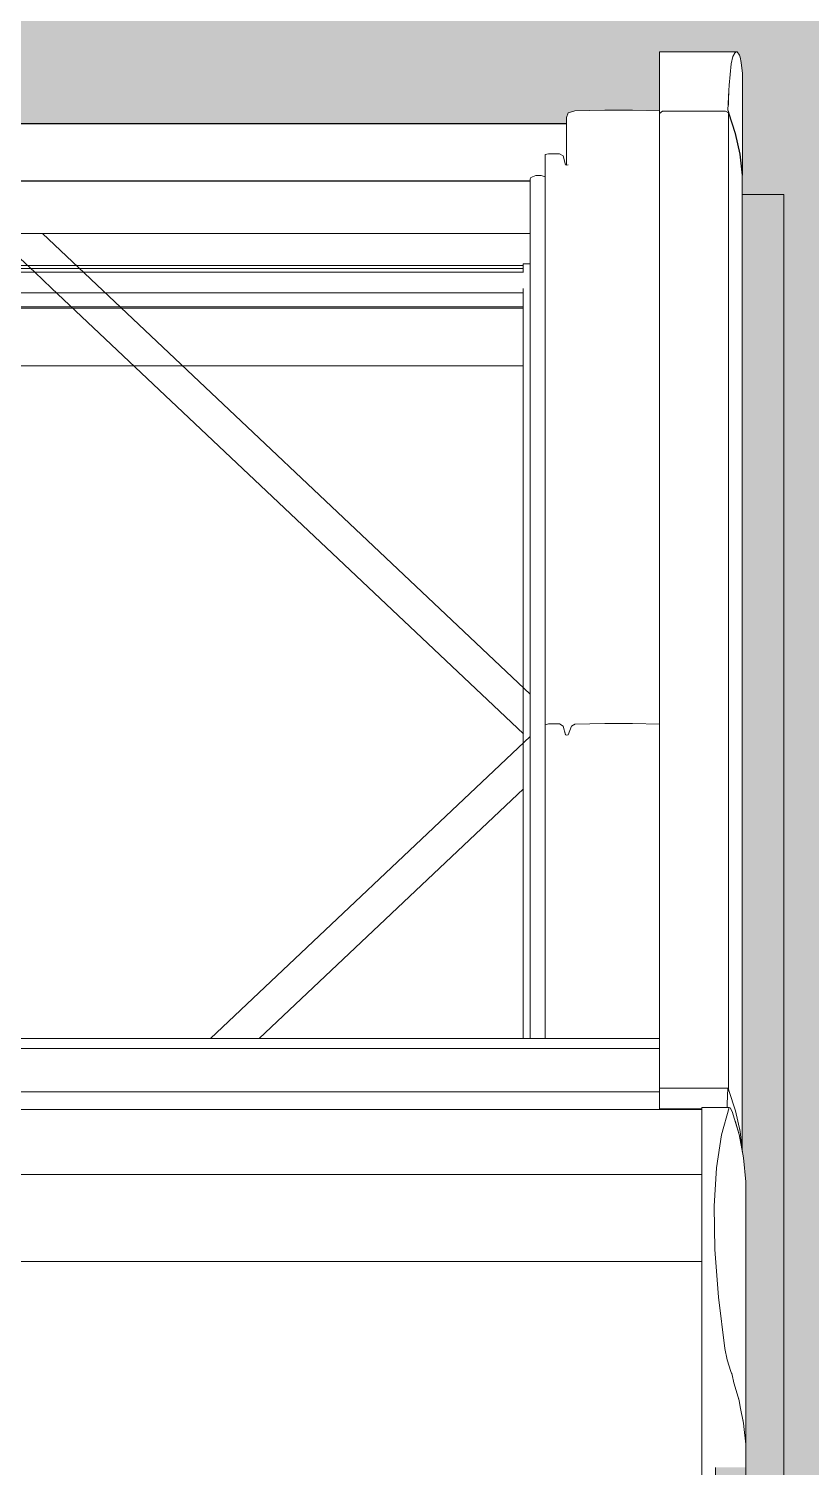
# Model space of a CAD drawing. Header units: metres. Extents: x -208 to 1512, y -277 to 123.
# Drawn here: x 14.59 to 15.048, y -2.944 to -2.102 of the extents above; entities that cross this region are included whole.
import ezdxf

# ---------------------------------------------------------------- set-up
doc = ezdxf.new("R2010")
doc.units = ezdxf.units.M
doc.header["$MEASUREMENT"] = 0
doc.linetypes.add('Wipeout_Contour', pattern=[1, 0, -1])
doc.layers.add('325 Dachfenster', color=7, linetype='Continuous')
doc.layers.add('330 Dachaufbau', color=7, linetype='Continuous')

# ---------------------------------------------------------------- blocks, each defined once
blk = doc.blocks.new('Dachfläche_22_4', base_point=(12.655, -4.6))
at = {"layer": '330 Dachaufbau', "linetype": 'Continuous', "lineweight": 0, "true_color": 0x000000}
h = blk.add_hatch(color=18, dxfattribs=at)
h.paths.add_polyline_path([(18.84003, -4.5), (18.83988, -4.54333), (18.83969, -4.6), (18.97043, -4.6), (18.98599, 0.07), (17.955, 0.07), (17.955, -0.77152), (16.205, -0.77152), (16.205, 0.07), (15.195, 0.07), (15.195, -0.4), (15.505, -0.4), (15.505, -0.73528), (12.655, -0.73528), (12.655, -4.5)])
h.paths.add_polyline_path([(17.93, -3.79873), (16.23, -3.79873), (16.23, -2.1975), (17.93, -2.1975)], flags=0)
h.paths.add_polyline_path([(14.99185, -2.1975), (14.99185, -3.79873), (13.29185, -3.79873), (13.29185, -2.1975)], flags=0)
at = {"color": 254, "linetype": 'Wipeout_Contour', "lineweight": 0, "ltscale": 57.309891}
blk.add_wipeout([(13.29185, -2.22224), (14.99185, -2.22224), (14.99185, -2.1975), (13.29185, -2.1975)], dxfattribs=at).dxf.layer = '330 Dachaufbau'
at = {"color": 254, "linetype": 'Wipeout_Contour', "lineweight": 0, "ltscale": 57.345708}
blk.add_wipeout([(13.29185, -2.27528), (14.99185, -2.27528), (14.99185, -2.2576), (13.29185, -2.2576)], dxfattribs=at).dxf.layer = '330 Dachaufbau'
at = {"layer": '330 Dachaufbau', "color": 7, "linetype": 'Continuous', "lineweight": 18, "flags": 128}
for points in [[(14.99185, -2.1975), (13.29185, -2.1975)], [(13.29185, -2.27528), (14.99185, -2.27528)]]:
    blk.add_lwpolyline(points, dxfattribs=at)
at = {"color": 254, "linetype": 'Wipeout_Contour', "lineweight": 0, "ltscale": 57.328997}
blk.add_wipeout([(13.29185, -2.2576), (14.99185, -2.2576), (14.99185, -2.22224), (13.29185, -2.22224)], dxfattribs=at).dxf.layer = '330 Dachaufbau'
at = {"layer": '330 Dachaufbau', "color": 7, "linetype": 'Continuous', "lineweight": 18, "flags": 128}
blk.add_lwpolyline([(14.99185, -3.79873), (14.99185, -2.1975)], dxfattribs=at)
blk = doc.blocks.new('VELUX SlopeRoofBundle[17]_4')
at = {"color": 254, "linetype": 'Wipeout_Contour', "lineweight": 0, "ltscale": 60.583639}
blk.add_wipeout([(14.95905, -2.11859), (15.00185, -2.11859), (15.00326, -2.11624), (14.95905, -2.11624)], dxfattribs=at).dxf.layer = '325 Dachfenster'
at = {"color": 254, "linetype": 'Wipeout_Contour', "lineweight": 0, "ltscale": 59.022669}
blk.add_wipeout([(14.28035, -2.19156), (14.88335, -2.19156), (14.88335, -2.19134), (14.28035, -2.19134)], dxfattribs=at).dxf.layer = '325 Dachfenster'
at = {"color": 254, "linetype": 'Wipeout_Contour', "lineweight": 0, "ltscale": 118.042786}
blk.add_wipeout([(14.28035, -2.21235), (14.28035, -2.2132), (14.28045, -2.21347), (14.28045, -2.21425), (14.88325, -2.21425), (14.88325, -2.21347), (14.88335, -2.2132), (14.88335, -2.21235)], dxfattribs=at).dxf.layer = '325 Dachfenster'
at = {"color": 254, "linetype": 'Wipeout_Contour', "lineweight": 0, "ltscale": 59.040278}
blk.add_wipeout([(14.28045, -2.21934), (14.28045, -2.2221), (14.88325, -2.2221), (14.88325, -2.21934)], dxfattribs=at).dxf.layer = '325 Dachfenster'
at = {"color": 254, "linetype": 'Wipeout_Contour', "lineweight": 0, "ltscale": 60.510573}
blk.add_wipeout([(14.89205, -2.69331), (14.89395, -2.69331), (14.89395, -2.50919), (14.89205, -2.50968)], dxfattribs=at).dxf.layer = '325 Dachfenster'
at = {"color": 254, "linetype": 'Wipeout_Contour', "lineweight": 0, "ltscale": 60.557158}
blk.add_wipeout([(14.90395, -2.69331), (14.90475, -2.69331), (14.90475, -2.51591), (14.90395, -2.51562)], dxfattribs=at).dxf.layer = '325 Dachfenster'
at = {"color": 254, "linetype": 'Wipeout_Contour', "lineweight": 0, "ltscale": 61.26776}
blk.add_wipeout([(14.99971, -2.73369), (14.98385, -2.73369), (14.98385, -2.74968), (14.99521, -2.74968)], dxfattribs=at).dxf.layer = '325 Dachfenster'
at = {"color": 254, "linetype": 'Wipeout_Contour', "lineweight": 0, "ltscale": 61.258033}
blk.add_wipeout([(14.99147, -2.81692), (14.98385, -2.81692), (14.98385, -2.84478), (14.99355, -2.84478)], dxfattribs=at).dxf.layer = '325 Dachfenster'
at = {"color": 254, "linetype": 'Wipeout_Contour', "lineweight": 0, "ltscale": 61.161433}
blk.add_wipeout([(14.98385, -2.93402), (14.98385, -2.94434), (15.00947, -2.94434), (15.00946, -2.93402)], dxfattribs=at).dxf.layer = '325 Dachfenster'
at = {"color": 254, "linetype": 'Wipeout_Contour', "lineweight": 0, "ltscale": 60.573945}
blk.add_wipeout([(14.95905, -2.11859), (14.95905, -2.1228), (15.00089, -2.1228), (15.00185, -2.11859)], dxfattribs=at).dxf.layer = '325 Dachfenster'
at = {"color": 254, "linetype": 'Wipeout_Contour', "lineweight": 0, "ltscale": 59.02601}
blk.add_wipeout([(14.28035, -2.19156), (14.28035, -2.20216), (14.88335, -2.20216), (14.88335, -2.19156)], dxfattribs=at).dxf.layer = '325 Dachfenster'
at = {"color": 254, "linetype": 'Wipeout_Contour', "lineweight": 0, "ltscale": 59.037184}
blk.add_wipeout([(14.28045, -2.21531), (14.28045, -2.21595), (14.88325, -2.21595), (14.88325, -2.21531)], dxfattribs=at).dxf.layer = '325 Dachfenster'
at = {"color": 254, "linetype": 'Wipeout_Contour', "lineweight": 0, "ltscale": 59.041109}
blk.add_wipeout([(14.28045, -2.22217), (14.88325, -2.22217), (14.88325, -2.2221), (14.28045, -2.2221)], dxfattribs=at).dxf.layer = '325 Dachfenster'
at = {"color": 254, "linetype": 'Wipeout_Contour', "lineweight": 0, "ltscale": 60.56025}
blk.add_wipeout([(14.90475, -2.69331), (14.90555, -2.69331), (14.90555, -2.51569), (14.90475, -2.51591)], dxfattribs=at).dxf.layer = '325 Dachfenster'
at = {"color": 254, "linetype": 'Wipeout_Contour', "lineweight": 0, "ltscale": 60.909861}
blk.add_wipeout([(14.98385, -2.73461), (14.95905, -2.73461), (14.95905, -2.7349), (14.98385, -2.7349)], dxfattribs=at).dxf.layer = '325 Dachfenster'
at = {"color": 254, "linetype": 'Wipeout_Contour', "lineweight": 0, "ltscale": 61.244344}
blk.add_wipeout([(14.98385, -2.74968), (14.98385, -2.76905), (14.99232, -2.76905), (14.99521, -2.74968)], dxfattribs=at).dxf.layer = '325 Dachfenster'
at = {"color": 254, "linetype": 'Wipeout_Contour', "lineweight": 0, "ltscale": 61.078904}
blk.add_wipeout([(14.98385, -2.79154), (14.98385, -2.81692), (14.99147, -2.81692), (14.99104, -2.79154)], dxfattribs=at).dxf.layer = '325 Dachfenster'
at = {"color": 254, "linetype": 'Wipeout_Contour', "lineweight": 0, "ltscale": 61.348134}
blk.add_wipeout([(14.98385, -2.84478), (14.98385, -2.8749), (14.99729, -2.8749), (14.99355, -2.84478)], dxfattribs=at).dxf.layer = '325 Dachfenster'
at = {"color": 254, "linetype": 'Wipeout_Contour', "lineweight": 0, "ltscale": 76.038437}
blk.add_wipeout([(14.98385, -2.92221), (14.98385, -2.93402), (15.00946, -2.93402), (15.00945, -2.93084), (15.0085, -2.92221)], dxfattribs=at).dxf.layer = '325 Dachfenster'
at = {"color": 254, "linetype": 'Wipeout_Contour', "lineweight": 0, "ltscale": 59.552146}
blk.add_wipeout([(14.17985, -2.95177), (14.98385, -2.95177), (14.98385, -2.94307), (14.17985, -2.94307)], dxfattribs=at).dxf.layer = '325 Dachfenster'
at = {"color": 254, "linetype": 'Wipeout_Contour', "lineweight": 0, "ltscale": 59.036677}
blk.add_wipeout([(14.28045, -2.21531), (14.88325, -2.21531), (14.88325, -2.21425), (14.28045, -2.21425)], dxfattribs=at).dxf.layer = '325 Dachfenster'
at = {"color": 254, "linetype": 'Wipeout_Contour', "lineweight": 0, "ltscale": 60.568592}
blk.add_wipeout([(14.90555, -2.69331), (14.90755, -2.69331), (14.90755, -2.51053), (14.90555, -2.51569)], dxfattribs=at).dxf.layer = '325 Dachfenster'
at = {"color": 254, "linetype": 'Wipeout_Contour', "lineweight": 0, "ltscale": 61.154002}
blk.add_wipeout([(14.98385, -2.76905), (14.98385, -2.79154), (14.99104, -2.79154), (14.99232, -2.76905)], dxfattribs=at).dxf.layer = '325 Dachfenster'
at = {"color": 254, "linetype": 'Wipeout_Contour', "lineweight": 0, "ltscale": 59.464381}
blk.add_wipeout([(14.17985, -2.82399), (14.17985, -2.8457), (14.98385, -2.8457), (14.98385, -2.82399)], dxfattribs=at).dxf.layer = '325 Dachfenster'
at = {"color": 254, "linetype": 'Wipeout_Contour', "lineweight": 0, "ltscale": 61.179963}
blk.add_wipeout([(14.98385, -2.8749), (14.98385, -2.88148), (14.99861, -2.88148), (14.99729, -2.8749)], dxfattribs=at).dxf.layer = '325 Dachfenster'
at = {"color": 254, "linetype": 'Wipeout_Contour', "lineweight": 0, "ltscale": 76.089421}
blk.add_wipeout([(14.98385, -2.90906), (14.98385, -2.92221), (15.0085, -2.92221), (15.00815, -2.91864), (15.00624, -2.90906)], dxfattribs=at).dxf.layer = '325 Dachfenster'
at = {"color": 254, "linetype": 'Wipeout_Contour', "lineweight": 0, "ltscale": 59.544639}
blk.add_wipeout([(14.17985, -2.93282), (14.17985, -2.94307), (14.98385, -2.94307), (14.98385, -2.93282)], dxfattribs=at).dxf.layer = '325 Dachfenster'
at = {"color": 254, "linetype": 'Wipeout_Contour', "lineweight": 0, "ltscale": 59.033227}
blk.add_wipeout([(14.28035, -2.20648), (14.28035, -2.2115), (14.88335, -2.2115), (14.88335, -2.20648)], dxfattribs=at).dxf.layer = '325 Dachfenster'
at = {"color": 254, "linetype": 'Wipeout_Contour', "lineweight": 0, "ltscale": 59.038632}
blk.add_wipeout([(14.28045, -2.21666), (14.28045, -2.21934), (14.88325, -2.21934), (14.88325, -2.21666)], dxfattribs=at).dxf.layer = '325 Dachfenster'
at = {"color": 254, "linetype": 'Wipeout_Contour', "lineweight": 0, "ltscale": 60.556038}
blk.add_wipeout([(14.90265, -2.69331), (14.90395, -2.69331), (14.90395, -2.51562), (14.90265, -2.51046)], dxfattribs=at).dxf.layer = '325 Dachfenster'
at = {"color": 254, "linetype": 'Wipeout_Contour', "lineweight": 0, "ltscale": 59.455414}
blk.add_wipeout([(14.17985, -2.82378), (14.98385, -2.82378), (14.98385, -2.82321), (14.17985, -2.82321)], dxfattribs=at).dxf.layer = '325 Dachfenster'
at = {"color": 254, "linetype": 'Wipeout_Contour', "lineweight": 0, "ltscale": 59.484317}
blk.add_wipeout([(14.17985, -2.8457), (14.17985, -2.87547), (14.98385, -2.87547), (14.98385, -2.8457)], dxfattribs=at).dxf.layer = '325 Dachfenster'
at = {"color": 254, "linetype": 'Wipeout_Contour', "lineweight": 0, "ltscale": 76.155467}
blk.add_wipeout([(14.98385, -2.89492), (14.98385, -2.90906), (15.00624, -2.90906), (15.00555, -2.90528), (15.00257, -2.89492)], dxfattribs=at).dxf.layer = '325 Dachfenster'
at = {"color": 254, "linetype": 'Wipeout_Contour', "lineweight": 0, "ltscale": 59.535952}
blk.add_wipeout([(14.17985, -2.92108), (14.17985, -2.93282), (14.98385, -2.93282), (14.98385, -2.92108)], dxfattribs=at).dxf.layer = '325 Dachfenster'
at = {"color": 254, "linetype": 'Wipeout_Contour', "lineweight": 0, "ltscale": 59.030415}
blk.add_wipeout([(14.28035, -2.20648), (14.88335, -2.20648), (14.88335, -2.20216), (14.28035, -2.20216)], dxfattribs=at).dxf.layer = '325 Dachfenster'
at = {"color": 254, "linetype": 'Wipeout_Contour', "lineweight": 0, "ltscale": 59.03759}
blk.add_wipeout([(14.28045, -2.21666), (14.88325, -2.21666), (14.88325, -2.21595), (14.28045, -2.21595)], dxfattribs=at).dxf.layer = '325 Dachfenster'
at = {"color": 254, "linetype": 'Wipeout_Contour', "lineweight": 0, "ltscale": 60.545196}
blk.add_wipeout([(14.90055, -2.50919), (14.90055, -2.69331), (14.90265, -2.69331), (14.90265, -2.51046)], dxfattribs=at).dxf.layer = '325 Dachfenster'
at = {"color": 254, "linetype": 'Wipeout_Contour', "lineweight": 0, "ltscale": 60.572011}
blk.add_wipeout([(14.90755, -2.69331), (14.90935, -2.69331), (14.90935, -2.50947), (14.90755, -2.51053)], dxfattribs=at).dxf.layer = '325 Dachfenster'
at = {"color": 254, "linetype": 'Wipeout_Contour', "lineweight": 0, "ltscale": 59.455706}
blk.add_wipeout([(14.17985, -2.82399), (14.98385, -2.82399), (14.98385, -2.82378), (14.17985, -2.82378)], dxfattribs=at).dxf.layer = '325 Dachfenster'
at = {"color": 254, "linetype": 'Wipeout_Contour', "lineweight": 0, "ltscale": 76.014032}
blk.add_wipeout([(14.98385, -2.88834), (14.98385, -2.89492), (15.00257, -2.89492), (15.00145, -2.89025), (15.00069, -2.88834)], dxfattribs=at).dxf.layer = '325 Dachfenster'
at = {"color": 254, "linetype": 'Wipeout_Contour', "lineweight": 0, "ltscale": 59.526235}
blk.add_wipeout([(14.17985, -2.90814), (14.17985, -2.92108), (14.98385, -2.92108), (14.98385, -2.90814)], dxfattribs=at).dxf.layer = '325 Dachfenster'
at = {"color": 254, "linetype": 'Wipeout_Contour', "lineweight": 0, "ltscale": 59.034951}
blk.add_wipeout([(14.28035, -2.2115), (14.28035, -2.21235), (14.88335, -2.21235), (14.88335, -2.2115)], dxfattribs=at).dxf.layer = '325 Dachfenster'
at = {"color": 254, "linetype": 'Wipeout_Contour', "lineweight": 0, "ltscale": 60.526922}
blk.add_wipeout([(14.89395, -2.50919), (14.89395, -2.69331), (14.90055, -2.69331), (14.90055, -2.50919)], dxfattribs=at).dxf.layer = '325 Dachfenster'
at = {"color": 254, "linetype": 'Wipeout_Contour', "lineweight": 0, "ltscale": 60.60976}
blk.add_wipeout([(14.90935, -2.69331), (14.92695, -2.69331), (14.92695, -2.50891), (14.90935, -2.50947)], dxfattribs=at).dxf.layer = '325 Dachfenster'
at = {"color": 254, "linetype": 'Wipeout_Contour', "lineweight": 0, "ltscale": 182.364314}
blk.add_wipeout([(14.99104, -2.79154), (14.99147, -2.81692), (14.99355, -2.84478), (14.99729, -2.8749), (14.99861, -2.88148), (15.00069, -2.88834), (15.00145, -2.89025), (15.00145, -2.73614), (15.00035, -2.73398), (14.99971, -2.73369), (14.99521, -2.74968), (14.99232, -2.76905)], dxfattribs=at).dxf.layer = '325 Dachfenster'
at = {"color": 254, "linetype": 'Wipeout_Contour', "lineweight": 0, "ltscale": 59.455086}
blk.add_wipeout([(14.17985, -2.82293), (14.17985, -2.82321), (14.98385, -2.82321), (14.98385, -2.82293)], dxfattribs=at).dxf.layer = '325 Dachfenster'
at = {"color": 254, "linetype": 'Wipeout_Contour', "lineweight": 0, "ltscale": 59.51564}
blk.add_wipeout([(14.17985, -2.89407), (14.17985, -2.90814), (14.98385, -2.90814), (14.98385, -2.89407)], dxfattribs=at).dxf.layer = '325 Dachfenster'
at = {"color": 254, "linetype": 'Wipeout_Contour', "lineweight": 0, "ltscale": 60.344553}
blk.add_wipeout([(14.89205, -2.176), (14.89205, -2.50968), (14.89395, -2.50919), (14.89395, -2.1755)], dxfattribs=at).dxf.layer = '325 Dachfenster'
at = {"color": 254, "linetype": 'Wipeout_Contour', "lineweight": 0, "ltscale": 60.393368}
blk.add_wipeout([(14.90475, -2.18222), (14.90395, -2.18194), (14.90395, -2.51562), (14.90475, -2.51591)], dxfattribs=at).dxf.layer = '325 Dachfenster'
at = {"color": 254, "linetype": 'Wipeout_Contour', "lineweight": 0, "ltscale": 60.675794}
blk.add_wipeout([(14.92695, -2.50891), (14.92695, -2.69331), (14.94315, -2.69331), (14.94315, -2.50891)], dxfattribs=at).dxf.layer = '325 Dachfenster'
at = {"color": 254, "linetype": 'Wipeout_Contour', "lineweight": 0, "ltscale": 76.728955}
blk.add_wipeout([(15.00555, -2.74963), (15.00555, -2.90528), (15.00624, -2.90906), (15.00815, -2.91864), (15.00815, -2.76329)], dxfattribs=at).dxf.layer = '325 Dachfenster'
at = {"color": 254, "linetype": 'Wipeout_Contour', "lineweight": 0, "ltscale": 59.445282}
blk.add_wipeout([(14.17985, -2.82293), (14.98385, -2.82293), (14.98385, -2.79656), (14.17985, -2.79656)], dxfattribs=at).dxf.layer = '325 Dachfenster'
at = {"color": 254, "linetype": 'Wipeout_Contour', "lineweight": 0, "ltscale": 61.22233}
blk.add_wipeout([(14.98385, -2.88148), (14.98385, -2.88834), (15.00069, -2.88834), (14.99861, -2.88148)], dxfattribs=at).dxf.layer = '325 Dachfenster'
at = {"layer": '325 Dachfenster', "linetype": 'Continuous', "lineweight": 0, "flags": 128}
blk.add_lwpolyline([(14.17985, -2.82399), (14.98385, -2.82399)], dxfattribs=at)
at = {"color": 254, "linetype": 'Wipeout_Contour', "lineweight": 0, "ltscale": 60.399324}
blk.add_wipeout([(14.90555, -2.18197), (14.90555, -2.51569), (14.90755, -2.51053), (14.90755, -2.17681)], dxfattribs=at).dxf.layer = '325 Dachfenster'
at = {"color": 254, "linetype": 'Wipeout_Contour', "lineweight": 0, "ltscale": 90.267808}
blk.add_wipeout([(14.95905, -2.50942), (14.94315, -2.50891), (14.94315, -2.69331), (14.95905, -2.69331), (14.95905, -2.67954), (14.95905, -2.63963)], dxfattribs=at).dxf.layer = '325 Dachfenster'
at = {"color": 254, "linetype": 'Wipeout_Contour', "lineweight": 0, "ltscale": 76.747209}
blk.add_wipeout([(15.00815, -2.76329), (15.00815, -2.91864), (15.0085, -2.92221), (15.00945, -2.93084), (15.00945, -2.77719)], dxfattribs=at).dxf.layer = '325 Dachfenster'
at = {"color": 254, "linetype": 'Wipeout_Contour', "lineweight": 0, "ltscale": 59.507647}
blk.add_wipeout([(14.17985, -2.89407), (14.98385, -2.89407), (14.98385, -2.88799), (14.17985, -2.88799)], dxfattribs=at).dxf.layer = '325 Dachfenster'
at = {"color": 254, "linetype": 'Wipeout_Contour', "lineweight": 0, "ltscale": 60.573964}
blk.add_wipeout([(14.94315, -2.17519), (14.94315, -2.50891), (14.95905, -2.50942), (14.95905, -2.1757)], dxfattribs=at).dxf.layer = '325 Dachfenster'
at = {"color": 254, "linetype": 'Wipeout_Contour', "lineweight": 0, "ltscale": 89.65155}
blk.add_wipeout([(14.90545, -2.18204), (14.90475, -2.18222), (14.90475, -2.51591), (14.90555, -2.51569), (14.90555, -2.18197), (14.90545, -2.182)], dxfattribs=at).dxf.layer = '325 Dachfenster'
at = {"color": 254, "linetype": 'Wipeout_Contour', "lineweight": 0, "ltscale": 76.686555}
blk.add_wipeout([(15.00145, -2.73614), (15.00145, -2.89025), (15.00257, -2.89492), (15.00555, -2.90528), (15.00555, -2.74963)], dxfattribs=at).dxf.layer = '325 Dachfenster'
at = {"color": 254, "linetype": 'Wipeout_Contour', "lineweight": 0, "ltscale": 59.502769}
blk.add_wipeout([(14.98385, -2.88155), (14.17985, -2.88155), (14.17985, -2.88799), (14.98385, -2.88799)], dxfattribs=at).dxf.layer = '325 Dachfenster'
at = {"color": 254, "linetype": 'Wipeout_Contour', "lineweight": 0, "ltscale": 60.386756}
blk.add_wipeout([(14.90395, -2.18194), (14.90265, -2.17678), (14.90265, -2.51046), (14.90395, -2.51562)], dxfattribs=at).dxf.layer = '325 Dachfenster'
at = {"color": 254, "linetype": 'Wipeout_Contour', "lineweight": 0, "ltscale": 91.589875}
blk.add_wipeout([(14.99902, -2.72249), (14.99865, -2.73166), (14.99865, -2.73369), (14.99955, -2.73369), (14.99955, -2.72376), (14.9991, -2.72258)], dxfattribs=at).dxf.layer = '325 Dachfenster'
at = {"color": 254, "linetype": 'Wipeout_Contour', "lineweight": 0, "ltscale": 61.145079}
blk.add_wipeout([(15.00625, -2.74788), (15.00625, -2.75331), (15.00755, -2.76014), (15.00755, -2.76012)], dxfattribs=at).dxf.layer = '325 Dachfenster'
at = {"color": 254, "linetype": 'Wipeout_Contour', "lineweight": 0, "ltscale": 122.587354}
blk.add_wipeout([(15.00945, -2.93084), (15.00947, -2.94434), (15.00948, -2.95311), (15.00949, -2.96046), (15.00949, -2.95834), (15.00949, -2.86684), (15.00945, -2.79316), (15.00945, -2.81162)], dxfattribs=at).dxf.layer = '325 Dachfenster'
at = {"color": 254, "linetype": 'Wipeout_Contour', "lineweight": 0, "ltscale": 59.49789}
blk.add_wipeout([(14.98385, -2.87547), (14.17985, -2.87547), (14.17985, -2.88155), (14.98385, -2.88155)], dxfattribs=at).dxf.layer = '325 Dachfenster'
at = {"layer": '325 Dachfenster', "linetype": 'Continuous', "lineweight": 0, "flags": 128}
for points in [[(14.90395, -2.51562), (14.90475, -2.51591)], [(14.90475, -2.51591), (14.90555, -2.51569)], [(15.00945, -2.77853), (15.00945, -2.79316)], [(15.00945, -2.79316), (15.00949, -2.86684)], [(15.00949, -2.86684), (15.00949, -2.95834)]]:
    blk.add_lwpolyline(points, dxfattribs=at)
at = {"color": 254, "linetype": 'Wipeout_Contour', "lineweight": 0, "ltscale": 60.361337}
blk.add_wipeout([(14.89395, -2.1755), (14.89395, -2.50919), (14.90055, -2.50919), (14.90055, -2.1755)], dxfattribs=at).dxf.layer = '325 Dachfenster'
at = {"color": 254, "linetype": 'Wipeout_Contour', "lineweight": 0, "ltscale": 60.405772}
blk.add_wipeout([(14.90755, -2.17681), (14.90755, -2.51053), (14.90935, -2.50947), (14.90935, -2.17575)], dxfattribs=at).dxf.layer = '325 Dachfenster'
at = {"color": 254, "linetype": 'Wipeout_Contour', "lineweight": 0, "ltscale": 107.594292}
blk.add_wipeout([(15.00355, -2.73571), (14.99955, -2.72376), (14.99955, -2.73369), (14.99971, -2.73369), (15.00035, -2.73398), (15.00145, -2.73614), (15.00355, -2.74305)], dxfattribs=at).dxf.layer = '325 Dachfenster'
at = {"color": 254, "linetype": 'Wipeout_Contour', "lineweight": 0, "ltscale": 60.378657}
blk.add_wipeout([(14.90055, -2.1755), (14.90055, -2.50919), (14.90265, -2.51046), (14.90265, -2.17678)], dxfattribs=at).dxf.layer = '325 Dachfenster'
at = {"color": 254, "linetype": 'Wipeout_Contour', "lineweight": 0, "ltscale": 60.44384}
blk.add_wipeout([(14.90935, -2.17575), (14.90935, -2.50947), (14.92695, -2.50891), (14.92695, -2.17519)], dxfattribs=at).dxf.layer = '325 Dachfenster'
at = {"color": 254, "linetype": 'Wipeout_Contour', "lineweight": 0, "ltscale": 91.221217}
blk.add_wipeout([(14.95905, -2.73461), (14.98385, -2.73461), (14.98385, -2.73369), (14.99865, -2.73369), (14.99865, -2.73166), (14.95905, -2.73166)], dxfattribs=at).dxf.layer = '325 Dachfenster'
at = {"color": 254, "linetype": 'Wipeout_Contour', "lineweight": 0, "ltscale": 76.13587}
blk.add_wipeout([(15.00355, -2.73571), (15.00355, -2.74305), (15.00555, -2.74963), (15.00625, -2.75331), (15.00625, -2.74788)], dxfattribs=at).dxf.layer = '325 Dachfenster'
at = {"layer": '325 Dachfenster', "linetype": 'Continuous', "lineweight": 0, "flags": 128}
for points in [[(14.90055, -2.50919), (14.90265, -2.51046)], [(14.90265, -2.51046), (14.90395, -2.51562)], [(14.90555, -2.51569), (14.90755, -2.51053)], [(14.90755, -2.51053), (14.90935, -2.50947)]]:
    blk.add_lwpolyline(points, dxfattribs=at)
at = {"color": 254, "linetype": 'Wipeout_Contour', "lineweight": 0, "ltscale": 105.397178}
blk.add_wipeout([(14.90455, -2.15426), (14.90455, -2.18215), (14.90475, -2.18222), (14.90545, -2.18204), (14.90545, -2.182), (14.90553, -2.18198), (14.90555, -2.1819)], dxfattribs=at).dxf.layer = '325 Dachfenster'
at = {"color": 254, "linetype": 'Wipeout_Contour', "lineweight": 0, "ltscale": 60.510513}
blk.add_wipeout([(14.92695, -2.17519), (14.92695, -2.50891), (14.94315, -2.50891), (14.94315, -2.17519)], dxfattribs=at).dxf.layer = '325 Dachfenster'
at = {"color": 254, "linetype": 'Wipeout_Contour', "lineweight": 0, "ltscale": 60.943035}
blk.add_wipeout([(14.95905, -2.72249), (14.95905, -2.73166), (14.99865, -2.73166), (14.99902, -2.72249)], dxfattribs=at).dxf.layer = '325 Dachfenster'
at = {"color": 254, "linetype": 'Wipeout_Contour', "lineweight": 0, "ltscale": 60.594792}
blk.add_wipeout([(14.90455, -2.15426), (14.90555, -2.1819), (14.90755, -2.17681), (14.90556, -2.15159)], dxfattribs=at).dxf.layer = '325 Dachfenster'
at = {"color": 254, "linetype": 'Wipeout_Contour', "lineweight": 0, "ltscale": 59.383925}
blk.add_wipeout([(14.20465, -2.73042), (14.95905, -2.73042), (14.95905, -2.72811), (14.20465, -2.72811)], dxfattribs=at).dxf.layer = '325 Dachfenster'
at = {"color": 254, "linetype": 'Wipeout_Contour', "lineweight": 0, "ltscale": 59.394949}
blk.add_wipeout([(14.17985, -2.7349), (14.17985, -2.75102), (14.98385, -2.75102), (14.98385, -2.7349)], dxfattribs=at).dxf.layer = '325 Dachfenster'
at = {"color": 254, "linetype": 'Wipeout_Contour', "lineweight": 0, "ltscale": 45.26036}
blk.add_wipeout([(14.90935, -2.17575), (14.90555, -2.1515), (14.90755, -2.17681)], dxfattribs=at).dxf.layer = '325 Dachfenster'
at = {"color": 254, "linetype": 'Wipeout_Contour', "lineweight": 0, "ltscale": 59.40893}
blk.add_wipeout([(14.17985, -2.75102), (14.17985, -2.77223), (14.98385, -2.77223), (14.98385, -2.75102)], dxfattribs=at).dxf.layer = '325 Dachfenster'
at = {"color": 254, "linetype": 'Wipeout_Contour', "lineweight": 0, "ltscale": 44.641782}
blk.add_wipeout([(14.90455, -2.15426), (14.90556, -2.15159), (14.90555, -2.1515)], dxfattribs=at).dxf.layer = '325 Dachfenster'
at = {"color": 254, "linetype": 'Wipeout_Contour', "lineweight": 0, "ltscale": 59.416926}
blk.add_wipeout([(14.17985, -2.77223), (14.17985, -2.77308), (14.98385, -2.77308), (14.98385, -2.77223)], dxfattribs=at).dxf.layer = '325 Dachfenster'
at = {"color": 254, "linetype": 'Wipeout_Contour', "lineweight": 0, "ltscale": 44.656014}
blk.add_wipeout([(14.90935, -2.15044), (14.90555, -2.1515), (14.90935, -2.17575)], dxfattribs=at).dxf.layer = '325 Dachfenster'
at = {"color": 254, "linetype": 'Wipeout_Contour', "lineweight": 0, "ltscale": 59.426373}
blk.add_wipeout([(14.17985, -2.79656), (14.98385, -2.79656), (14.98385, -2.77308), (14.17985, -2.77308)], dxfattribs=at).dxf.layer = '325 Dachfenster'
at = {"layer": '325 Dachfenster', "linetype": 'Continuous', "lineweight": 0, "flags": 128}
for points in [[(14.98385, -2.96046), (14.98385, -2.95311), (14.98385, -2.94434), (14.98385, -2.93402), (14.98385, -2.92221), (14.98385, -2.90906), (14.98385, -2.89492), (14.98385, -2.88834), (14.98385, -2.88148), (14.98385, -2.8749), (14.98385, -2.84478), (14.98385, -2.81692), (14.98385, -2.79154), (14.98385, -2.76905), (14.98385, -2.74968), (14.98385, -2.73369)], [(14.17985, -2.77308), (14.98385, -2.77308)]]:
    blk.add_lwpolyline(points, dxfattribs=at)
at = {"color": 254, "linetype": 'Wipeout_Contour', "lineweight": 0, "ltscale": 60.328495}
blk.add_wipeout([(14.90935, -2.17575), (14.92695, -2.17519), (14.92695, -2.14987), (14.90935, -2.15044)], dxfattribs=at).dxf.layer = '325 Dachfenster'
at = {"color": 254, "linetype": 'Wipeout_Contour', "lineweight": 0, "ltscale": 59.003226}
blk.add_wipeout([(14.25915, -2.15783), (14.25915, -2.1579), (14.90455, -2.1579), (14.90455, -2.15783)], dxfattribs=at).dxf.layer = '325 Dachfenster'
at = {"color": 254, "linetype": 'Wipeout_Contour', "lineweight": 0, "ltscale": 60.396782}
blk.add_wipeout([(14.92695, -2.17519), (14.94315, -2.17519), (14.94315, -2.14987), (14.92695, -2.14987)], dxfattribs=at).dxf.layer = '325 Dachfenster'
at = {"color": 254, "linetype": 'Wipeout_Contour', "lineweight": 0, "ltscale": 59.006889}
blk.add_wipeout([(14.25915, -2.1579), (14.25915, -2.16985), (14.90455, -2.16985), (14.90455, -2.1579)], dxfattribs=at).dxf.layer = '325 Dachfenster'
at = {"layer": '325 Dachfenster', "linetype": 'Continuous', "lineweight": 0, "flags": 128}
for points in [[(14.90455, -2.15426), (14.90555, -2.1515)], [(14.25915, -2.15783), (14.90455, -2.15783)]]:
    blk.add_lwpolyline(points, dxfattribs=at)
at = {"color": 254, "linetype": 'Wipeout_Contour', "lineweight": 0, "ltscale": 60.459347}
blk.add_wipeout([(14.94315, -2.17519), (14.95905, -2.1757), (14.95905, -2.15039), (14.94315, -2.14987)], dxfattribs=at).dxf.layer = '325 Dachfenster'
at = {"color": 254, "linetype": 'Wipeout_Contour', "lineweight": 0, "ltscale": 236.058873}
blk.add_wipeout([(14.90455, -2.16985), (14.25915, -2.16985), (14.25915, -2.18215), (14.25975, -2.18194), (14.26105, -2.17678), (14.26315, -2.1755), (14.26975, -2.1755), (14.27165, -2.176), (14.27165, -2.18441), (14.89205, -2.18441), (14.89205, -2.176), (14.89395, -2.1755), (14.90055, -2.1755), (14.90265, -2.17678), (14.90395, -2.18194), (14.90455, -2.18215)], dxfattribs=at).dxf.layer = '325 Dachfenster'
at = {"layer": '325 Dachfenster', "linetype": 'Continuous', "lineweight": 0, "flags": 128}
blk.add_lwpolyline([(14.89205, -2.176), (14.89395, -2.1755), (14.90055, -2.1755)], dxfattribs=at)
at = {"color": 254, "linetype": 'Wipeout_Contour', "lineweight": 0, "ltscale": 208.866032}
blk.add_wipeout([(14.95905, -2.15186), (14.96075, -2.15061), (14.99755, -2.15061), (14.99935, -2.15157), (15.00335, -2.16352), (15.00605, -2.17569), (15.00735, -2.18793), (15.00735, -2.18808), (15.00755, -2.18793), (15.00625, -2.17569), (15.00355, -2.16352), (14.99955, -2.15157), (14.99913, -2.15046), (14.95905, -2.15046)], dxfattribs=at).dxf.layer = '325 Dachfenster'
at = {"color": 254, "linetype": 'Wipeout_Contour', "lineweight": 0, "ltscale": 61.38587}
blk.add_wipeout([(14.90553, -2.18198), (14.90555, -2.18197), (14.90755, -2.17681), (14.90555, -2.1819)], dxfattribs=at).dxf.layer = '325 Dachfenster'
at = {"color": 254, "linetype": 'Wipeout_Contour', "lineweight": 0, "ltscale": 206.724408}
blk.add_wipeout([(14.27165, -2.18441), (14.27165, -2.18898), (14.27405, -2.18816), (14.27715, -2.18823), (14.27995, -2.18936), (14.28045, -2.19021), (14.28045, -2.19134), (14.88325, -2.19134), (14.88325, -2.19021), (14.88375, -2.18936), (14.88655, -2.18823), (14.88965, -2.18816), (14.89205, -2.18898), (14.89205, -2.18441)], dxfattribs=at).dxf.layer = '325 Dachfenster'
at = {"layer": '325 Dachfenster', "linetype": 'Continuous', "lineweight": 0, "flags": 128}
for points in [[(14.90455, -2.18215), (14.90455, -2.15426)], [(14.90055, -2.1755), (14.90265, -2.17678)], [(14.90265, -2.17678), (14.90395, -2.18194)], [(14.90395, -2.18194), (14.90475, -2.18222)], [(14.90475, -2.18222), (14.90545, -2.18204)], [(14.90545, -2.18204), (14.90545, -2.182)], [(14.90553, -2.18198), (14.90555, -2.1819)]]:
    blk.add_lwpolyline(points, dxfattribs=at)
at = {"color": 254, "linetype": 'Wipeout_Contour', "lineweight": 0, "ltscale": 75.852369}
blk.add_wipeout([(15.00679, -2.12203), (15.00625, -2.11886), (15.00625, -2.17569), (15.00755, -2.18793), (15.00755, -2.12852)], dxfattribs=at).dxf.layer = '325 Dachfenster'
at = {"color": 254, "linetype": 'Wipeout_Contour', "lineweight": 0, "ltscale": 60.581461}
blk.add_wipeout([(14.99905, -2.15004), (14.99913, -2.15046), (14.99955, -2.15157), (14.99955, -2.13852)], dxfattribs=at).dxf.layer = '325 Dachfenster'
at = {"color": 254, "linetype": 'Wipeout_Contour', "lineweight": 0, "ltscale": 60.405297}
blk.add_wipeout([(14.88965, -2.18816), (14.88965, -2.69331), (14.89205, -2.69331), (14.89205, -2.18898)], dxfattribs=at).dxf.layer = '325 Dachfenster'
at = {"color": 254, "linetype": 'Wipeout_Contour', "lineweight": 0, "ltscale": 121.900893}
blk.add_wipeout([(14.88375, -2.18936), (14.88325, -2.19021), (14.88325, -2.19134), (14.88335, -2.19134), (14.88335, -2.2132), (14.88325, -2.21347), (14.88325, -2.69331), (14.88375, -2.69331)], dxfattribs=at).dxf.layer = '325 Dachfenster'
at = {"color": 254, "linetype": 'Wipeout_Contour', "lineweight": 0, "ltscale": 60.582879}
blk.add_wipeout([(14.95905, -2.1228), (14.95905, -2.13533), (14.99968, -2.13533), (15.00089, -2.1228)], dxfattribs=at).dxf.layer = '325 Dachfenster'
at = {"color": 254, "linetype": 'Wipeout_Contour', "lineweight": 0, "ltscale": 60.56601}
blk.add_wipeout([(14.95905, -2.15046), (14.99913, -2.15046), (14.99905, -2.15004), (14.95905, -2.15004)], dxfattribs=at).dxf.layer = '325 Dachfenster'
at = {"color": 254, "linetype": 'Wipeout_Contour', "lineweight": 0, "ltscale": 60.382942}
blk.add_wipeout([(14.88375, -2.18936), (14.88375, -2.69331), (14.88655, -2.69331), (14.88655, -2.18823)], dxfattribs=at).dxf.layer = '325 Dachfenster'
at = {"color": 254, "linetype": 'Wipeout_Contour', "lineweight": 0, "ltscale": 75.196589}
blk.add_wipeout([(14.95905, -2.13533), (14.95905, -2.15004), (14.99905, -2.15004), (14.99955, -2.13852), (14.99968, -2.13533)], dxfattribs=at).dxf.layer = '325 Dachfenster'
at = {"color": 254, "linetype": 'Wipeout_Contour', "lineweight": 0, "ltscale": 60.394153}
blk.add_wipeout([(14.88655, -2.18823), (14.88655, -2.69331), (14.88965, -2.69331), (14.88965, -2.18816)], dxfattribs=at).dxf.layer = '325 Dachfenster'
at = {"layer": '325 Dachfenster', "linetype": 'Continuous', "lineweight": 0, "flags": 128}
for points in [[(14.88375, -2.18936), (14.88655, -2.18823)], [(14.88655, -2.18823), (14.88965, -2.18816)], [(14.88965, -2.18816), (14.89205, -2.18898)], [(14.28035, -2.19134), (14.88335, -2.19134)], [(14.88325, -2.19021), (14.88375, -2.18936)], [(14.88325, -2.19021), (14.88325, -2.19134)], [(14.88335, -2.19156), (14.88335, -2.19134)], [(14.88335, -2.2132), (14.88335, -2.21235), (14.88335, -2.2115), (14.88335, -2.20648), (14.88335, -2.20216), (14.88335, -2.19156)], [(14.89205, -2.50968), (14.89395, -2.50919), (14.90055, -2.50919)]]:
    blk.add_lwpolyline(points, dxfattribs=at)
at = {"color": 254, "linetype": 'Wipeout_Contour', "lineweight": 0, "ltscale": 90.600463}
blk.add_wipeout([(15.00355, -2.11619), (15.00355, -2.16352), (15.00625, -2.17569), (15.00625, -2.11886), (15.00586, -2.11774), (15.00455, -2.11589)], dxfattribs=at).dxf.layer = '325 Dachfenster'
at = {"color": 254, "linetype": 'Wipeout_Contour', "lineweight": 0, "ltscale": 60.678049}
blk.add_wipeout([(14.96075, -2.15061), (14.95905, -2.15186), (14.95905, -2.72249), (14.96075, -2.72249)], dxfattribs=at).dxf.layer = '325 Dachfenster'
at = {"color": 254, "linetype": 'Wipeout_Contour', "lineweight": 0, "ltscale": 44.358007}
blk.add_wipeout([(14.59773, -2.22217), (14.88325, -2.49183), (14.88325, -2.22217)], dxfattribs=at).dxf.layer = '325 Dachfenster'
at = {"color": 254, "linetype": 'Wipeout_Contour', "lineweight": 0, "ltscale": 44.776592}
blk.add_wipeout([(14.88325, -2.51658), (14.69611, -2.69331), (14.88325, -2.69331)], dxfattribs=at).dxf.layer = '325 Dachfenster'
at = {"color": 254, "linetype": 'Wipeout_Contour', "lineweight": 0, "ltscale": 121.224477}
blk.add_wipeout([(14.99955, -2.13852), (14.99955, -2.15157), (15.00355, -2.16352), (15.00355, -2.11619), (15.00326, -2.11624), (15.00185, -2.11859), (15.00089, -2.1228), (14.99968, -2.13533)], dxfattribs=at).dxf.layer = '325 Dachfenster'
at = {"color": 254, "linetype": 'Wipeout_Contour', "lineweight": 0, "ltscale": 118.464371}
blk.add_wipeout([(14.28045, -2.49183), (14.28045, -2.51658), (14.46759, -2.69331), (14.69611, -2.69331), (14.88325, -2.51658), (14.88325, -2.49183), (14.59773, -2.22217), (14.56598, -2.22217)], dxfattribs=at).dxf.layer = '325 Dachfenster'
at = {"layer": '325 Dachfenster', "linetype": 'Continuous', "lineweight": 0, "flags": 128}
for points in [[(14.28045, -2.2221), (14.88325, -2.2221)], [(14.28045, -2.22217), (14.88325, -2.22217)], [(14.59773, -2.22217), (14.88325, -2.49183)], [(14.58185, -2.23405), (14.59331, -2.24487), (14.60304, -2.25406), (14.87929, -2.51496)], [(14.28442, -2.24487), (14.87929, -2.24487)], [(14.28455, -2.24098), (14.87915, -2.24098)], [(14.28455, -2.24268), (14.87915, -2.24268)], [(14.87935, -2.23992), (14.87915, -2.24013)], [(14.87915, -2.24013), (14.87915, -2.24487)], [(14.88325, -2.23992), (14.87935, -2.23992)], [(14.28455, -2.25689), (14.87915, -2.25689)], [(14.28455, -2.26502), (14.87915, -2.26502)], [(14.28455, -2.2658), (14.87915, -2.2658)], [(14.28455, -2.29953), (14.87915, -2.29953)]]:
    blk.add_lwpolyline(points, dxfattribs=at)
at = {"color": 254, "linetype": 'Wipeout_Contour', "lineweight": 0, "ltscale": 75.313185}
blk.add_wipeout([(14.95905, -2.11624), (15.00326, -2.11624), (15.00355, -2.11619), (15.00455, -2.11589), (14.95905, -2.11589)], dxfattribs=at).dxf.layer = '325 Dachfenster'
at = {"color": 254, "linetype": 'Wipeout_Contour', "lineweight": 0, "ltscale": 76.626596}
blk.add_wipeout([(15.00335, -2.16352), (15.00335, -2.73511), (15.00355, -2.73571), (15.00605, -2.74698), (15.00605, -2.17569)], dxfattribs=at).dxf.layer = '325 Dachfenster'
at = {"layer": '325 Dachfenster', "linetype": 'Continuous', "lineweight": 0, "flags": 128}
blk.add_lwpolyline([(15.00455, -2.11589), (14.95905, -2.11589)], dxfattribs=at)
at = {"color": 254, "linetype": 'Wipeout_Contour', "lineweight": 0, "ltscale": 90.852283}
blk.add_wipeout([(14.99755, -2.15061), (14.99755, -2.72249), (14.99902, -2.72249), (14.9991, -2.72258), (14.99935, -2.72323), (14.99935, -2.15157)], dxfattribs=at).dxf.layer = '325 Dachfenster'
at = {"color": 254, "linetype": 'Wipeout_Contour', "lineweight": 0, "ltscale": 76.622811}
blk.add_wipeout([(14.99935, -2.15157), (14.99935, -2.72323), (14.99955, -2.72376), (15.00335, -2.73511), (15.00335, -2.16352)], dxfattribs=at).dxf.layer = '325 Dachfenster'
at = {"layer": '325 Dachfenster', "linetype": 'Continuous', "lineweight": 0, "flags": 128}
for points in [[(14.99971, -2.73369), (14.98385, -2.73369)], [(14.99971, -2.73369), (15.00035, -2.73398)]]:
    blk.add_lwpolyline(points, dxfattribs=at)
at = {"color": 254, "linetype": 'Wipeout_Contour', "lineweight": 0, "ltscale": 60.753906}
blk.add_wipeout([(14.99755, -2.15061), (14.96075, -2.15061), (14.96075, -2.72249), (14.99755, -2.72249)], dxfattribs=at).dxf.layer = '325 Dachfenster'
at = {"color": 254, "linetype": 'Wipeout_Contour', "lineweight": 0, "ltscale": 76.569746}
blk.add_wipeout([(15.00735, -2.18793), (15.00605, -2.17569), (15.00605, -2.74698), (15.00625, -2.74788), (15.00735, -2.75824)], dxfattribs=at).dxf.layer = '325 Dachfenster'
at = {"layer": '325 Dachfenster', "linetype": 'Continuous', "lineweight": 0, "flags": 128}
for points in [[(14.95905, -2.15004), (14.95905, -2.13533), (14.95905, -2.1228), (14.95905, -2.11859), (14.95905, -2.11624), (14.95905, -2.11589)], [(14.99905, -2.15004), (14.99955, -2.13852), (14.99968, -2.13533), (15.00089, -2.1228), (15.00185, -2.11859), (15.00326, -2.11624), (15.00355, -2.11619), (15.00455, -2.11589), (15.00586, -2.11774), (15.00625, -2.11886), (15.00679, -2.12203), (15.00755, -2.12852)], [(15.00755, -2.18793), (15.00755, -2.12852)], [(14.90555, -2.1515), (14.90935, -2.15044), (14.92695, -2.14987), (14.94315, -2.14987), (14.95905, -2.15039)], [(14.95905, -2.15046), (14.95905, -2.15004)], [(14.95905, -2.15186), (14.95905, -2.15046)], [(14.96075, -2.15061), (14.95905, -2.15186)], [(14.99755, -2.15061), (14.96075, -2.15061)], [(14.99935, -2.15157), (14.99755, -2.15061)], [(14.99905, -2.15004), (14.99913, -2.15046)], [(15.00755, -2.18793), (15.00625, -2.17569), (15.00355, -2.16352), (14.99955, -2.15157), (14.99913, -2.15046)], [(14.99935, -2.15157), (14.99935, -2.72323)], [(15.00735, -2.18793), (15.00605, -2.17569), (15.00335, -2.16352), (14.99935, -2.15157)], [(15.00735, -2.18793), (15.00735, -2.75824)], [(15.00735, -2.18808), (15.00755, -2.18793)], [(14.90935, -2.50947), (14.92695, -2.50891), (14.94315, -2.50891), (14.95905, -2.50942)], [(14.99902, -2.72249), (14.99865, -2.73166), (14.99865, -2.73369)], [(14.99902, -2.72249), (14.9991, -2.72258)], [(14.9991, -2.72258), (14.99955, -2.72376), (15.00355, -2.73571), (15.00625, -2.74788), (15.00755, -2.76012)], [(15.00949, -2.96046), (15.00948, -2.95311), (15.00947, -2.94434), (15.00946, -2.93402), (15.00945, -2.93084), (15.0085, -2.92221), (15.00815, -2.91864), (15.00624, -2.90906), (15.00555, -2.90528), (15.00257, -2.89492), (15.00145, -2.89025), (15.00069, -2.88834), (14.99861, -2.88148), (14.99729, -2.8749), (14.99355, -2.84478), (14.99147, -2.81692), (14.99104, -2.79154), (14.99232, -2.76905), (14.99521, -2.74968), (14.99971, -2.73369)], [(15.00035, -2.73398), (15.00145, -2.73614), (15.00555, -2.74963), (15.00815, -2.76329), (15.00945, -2.77719), (15.00945, -2.77853)], [(15.00755, -2.76014), (15.00755, -2.76012)]]:
    blk.add_lwpolyline(points, dxfattribs=at)
at = {"color": 254, "linetype": 'Wipeout_Contour', "lineweight": 0, "ltscale": 59.359758}
blk.add_wipeout([(14.20465, -2.69344), (14.20465, -2.69918), (14.95905, -2.69918), (14.95905, -2.69344)], dxfattribs=at).dxf.layer = '325 Dachfenster'
at = {"color": 254, "linetype": 'Wipeout_Contour', "lineweight": 0, "ltscale": 59.374257}
blk.add_wipeout([(14.20465, -2.71427), (14.20465, -2.71799), (14.95905, -2.71799), (14.95905, -2.71427)], dxfattribs=at).dxf.layer = '325 Dachfenster'
at = {"color": 254, "linetype": 'Wipeout_Contour', "lineweight": 0, "ltscale": 59.382346}
blk.add_wipeout([(14.20465, -2.72811), (14.95905, -2.72811), (14.95905, -2.72616), (14.20465, -2.72616)], dxfattribs=at).dxf.layer = '325 Dachfenster'
at = {"color": 254, "linetype": 'Wipeout_Contour', "lineweight": 0, "ltscale": 59.357548}
blk.add_wipeout([(14.20465, -2.69344), (14.95905, -2.69344), (14.95905, -2.69331), (14.20465, -2.69331)], dxfattribs=at).dxf.layer = '325 Dachfenster'
at = {"color": 254, "linetype": 'Wipeout_Contour', "lineweight": 0, "ltscale": 59.362359}
blk.add_wipeout([(14.20465, -2.7007), (14.95905, -2.7007), (14.95905, -2.69918), (14.20465, -2.69918)], dxfattribs=at).dxf.layer = '325 Dachfenster'
at = {"color": 254, "linetype": 'Wipeout_Contour', "lineweight": 0, "ltscale": 59.380145}
blk.add_wipeout([(14.20465, -2.7237), (14.20465, -2.72464), (14.95905, -2.72464), (14.95905, -2.7237)], dxfattribs=at).dxf.layer = '325 Dachfenster'
at = {"color": 254, "linetype": 'Wipeout_Contour', "lineweight": 0, "ltscale": 59.385805}
blk.add_wipeout([(14.20465, -2.73042), (14.20465, -2.73318), (14.95905, -2.73318), (14.95905, -2.73042)], dxfattribs=at).dxf.layer = '325 Dachfenster'
at = {"layer": '325 Dachfenster', "linetype": 'Continuous', "lineweight": 0, "flags": 128}
for points in [[(14.89205, -2.176), (14.89205, -2.50968), (14.89205, -2.69331)], [(14.88325, -2.21347), (14.88325, -2.69331)], [(14.87915, -2.25435), (14.87915, -2.69331)], [(14.69611, -2.69331), (14.88325, -2.51658)], [(14.72456, -2.69331), (14.87929, -2.54719)], [(14.95905, -2.69331), (14.20465, -2.69331)]]:
    blk.add_lwpolyline(points, dxfattribs=at)
at = {"color": 254, "linetype": 'Wipeout_Contour', "lineweight": 0, "ltscale": 59.365199}
blk.add_wipeout([(14.20465, -2.70497), (14.95905, -2.70497), (14.95905, -2.70265), (14.20465, -2.70265)], dxfattribs=at).dxf.layer = '325 Dachfenster'
at = {"color": 254, "linetype": 'Wipeout_Contour', "lineweight": 0, "ltscale": 59.37906}
blk.add_wipeout([(14.20465, -2.72295), (14.95905, -2.72295), (14.95905, -2.72245), (14.20465, -2.72245)], dxfattribs=at).dxf.layer = '325 Dachfenster'
at = {"color": 254, "linetype": 'Wipeout_Contour', "lineweight": 0, "ltscale": 59.387448}
blk.add_wipeout([(14.95905, -2.73318), (14.20465, -2.73318), (14.20465, -2.7349), (14.95905, -2.7349)], dxfattribs=at).dxf.layer = '325 Dachfenster'
at = {"layer": '325 Dachfenster', "linetype": 'Continuous', "lineweight": 0, "flags": 128}
for points in [[(14.17985, -2.7349), (14.98385, -2.7349)], [(14.95905, -2.7349), (14.95905, -2.73461)], [(14.95905, -2.73461), (14.98385, -2.73461)]]:
    blk.add_lwpolyline(points, dxfattribs=at)
at = {"color": 254, "linetype": 'Wipeout_Contour', "lineweight": 0, "ltscale": 59.367062}
blk.add_wipeout([(14.20465, -2.70772), (14.95905, -2.70772), (14.95905, -2.70497), (14.20465, -2.70497)], dxfattribs=at).dxf.layer = '325 Dachfenster'
at = {"color": 254, "linetype": 'Wipeout_Contour', "lineweight": 0, "ltscale": 59.38106}
blk.add_wipeout([(14.20465, -2.72464), (14.20465, -2.72616), (14.95905, -2.72616), (14.95905, -2.72464)], dxfattribs=at).dxf.layer = '325 Dachfenster'
at = {"color": 254, "linetype": 'Wipeout_Contour', "lineweight": 0, "ltscale": 59.363634}
blk.add_wipeout([(14.95905, -2.7007), (14.20465, -2.7007), (14.20465, -2.70265), (14.95905, -2.70265)], dxfattribs=at).dxf.layer = '325 Dachfenster'
at = {"color": 254, "linetype": 'Wipeout_Contour', "lineweight": 0, "ltscale": 59.371602}
blk.add_wipeout([(14.20465, -2.71077), (14.20465, -2.71427), (14.95905, -2.71427), (14.95905, -2.71077)], dxfattribs=at).dxf.layer = '325 Dachfenster'
at = {"layer": '325 Dachfenster', "linetype": 'Continuous', "lineweight": 0, "flags": 128}
blk.add_lwpolyline([(14.95905, -2.69918), (14.20465, -2.69918)], dxfattribs=at)
at = {"color": 254, "linetype": 'Wipeout_Contour', "lineweight": 0, "ltscale": 59.369195}
blk.add_wipeout([(14.20465, -2.70772), (14.20465, -2.71077), (14.95905, -2.71077), (14.95905, -2.70772)], dxfattribs=at).dxf.layer = '325 Dachfenster'
at = {"color": 254, "linetype": 'Wipeout_Contour', "lineweight": 0, "ltscale": 59.377057}
blk.add_wipeout([(14.95905, -2.71799), (14.20465, -2.71799), (14.20465, -2.72187), (14.95905, -2.72187)], dxfattribs=at).dxf.layer = '325 Dachfenster'
at = {"color": 254, "linetype": 'Wipeout_Contour', "lineweight": 0, "ltscale": 59.379667}
blk.add_wipeout([(14.20465, -2.72336), (14.20465, -2.7237), (14.95905, -2.7237), (14.95905, -2.72336)], dxfattribs=at).dxf.layer = '325 Dachfenster'
at = {"color": 254, "linetype": 'Wipeout_Contour', "lineweight": 0, "ltscale": 59.379394}
blk.add_wipeout([(14.20465, -2.72336), (14.95905, -2.72336), (14.95905, -2.72295), (14.20465, -2.72295)], dxfattribs=at).dxf.layer = '325 Dachfenster'
at = {"color": 254, "linetype": 'Wipeout_Contour', "lineweight": 0, "ltscale": 59.378762}
blk.add_wipeout([(14.20465, -2.72222), (14.20465, -2.72238), (14.95905, -2.72238), (14.95905, -2.72222)], dxfattribs=at).dxf.layer = '325 Dachfenster'
at = {"color": 254, "linetype": 'Wipeout_Contour', "lineweight": 0, "ltscale": 59.378845}
blk.add_wipeout([(14.20465, -2.72245), (14.95905, -2.72245), (14.95905, -2.72238), (14.20465, -2.72238)], dxfattribs=at).dxf.layer = '325 Dachfenster'
at = {"color": 254, "linetype": 'Wipeout_Contour', "lineweight": 0, "ltscale": 59.378574}
blk.add_wipeout([(14.95905, -2.72187), (14.20465, -2.72187), (14.20465, -2.72222), (14.95905, -2.72222)], dxfattribs=at).dxf.layer = '325 Dachfenster'
at = {"layer": '325 Dachfenster', "linetype": 'Continuous', "lineweight": 0, "flags": 128}
for points in [[(14.95905, -2.15186), (14.95905, -2.72249)], [(14.95905, -2.72464), (14.20465, -2.72464)], [(14.95905, -2.73461), (14.95905, -2.73166), (14.95905, -2.72249)], [(14.99902, -2.72249), (14.95905, -2.72249)]]:
    blk.add_lwpolyline(points, dxfattribs=at)
blk = doc.blocks.new('Dachfläche_33_4', base_point=(15.03185, -2.19932))
at = {"layer": '325 Dachfenster', "color": 7, "linetype": 'Continuous', "lineweight": 13, "true_color": 0xf4f4f4, "flags": 128}
for points in [[(15.00735, -2.19932), (15.03185, -2.19932)], [(15.03185, -4.55782), (15.03185, -2.19932)], [(14.87915, -2.31926), (14.28455, -2.31926)], [(14.28455, -2.3636), (14.87915, -2.3636)]]:
    blk.add_lwpolyline(points, dxfattribs=at)
at = {"layer": '325 Dachfenster', "linetype": 'Continuous', "lineweight": 0}
blk.add_blockref('VELUX SlopeRoofBundle[17]_4', (0, 0), dxfattribs=at)

msp = doc.modelspace()

# ---------------------------------------------------------------- block references
at = {"layer": '330 Dachaufbau', "color": 7, "linetype": 'Continuous', "lineweight": 18}
msp.add_blockref('Dachfläche_22_4', (12.655, -4.6), dxfattribs=at)

# ---------------------------------------------------------------- next in the draw order: block references
at = {"layer": '325 Dachfenster', "color": 7, "linetype": 'Continuous', "lineweight": 13, "true_color": 0xf4f4f4}
msp.add_blockref('Dachfläche_33_4', (15.03185, -2.19932), dxfattribs=at)

doc.saveas('drawing.dxf')
